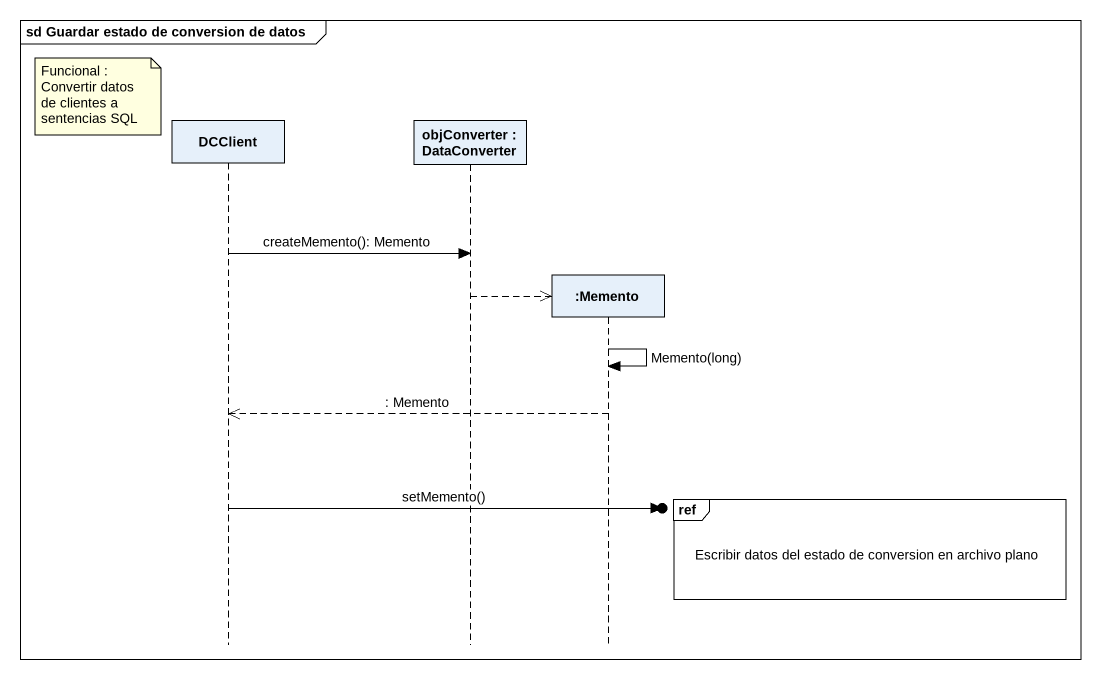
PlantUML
@startuml
mainframe sd Guardar estado de conversion de datos
hide footbox
participant DCClient
participant "objConverter : DataConverter" as objConverter
participant ":Memento" as Memento

note left of DCClient : Funcional : Convertir datos de clientes a sentencias SQL
DCClient -> objConverter : createMemento(): Memento
objConverter -->> Memento **
Memento -> Memento : Memento(long)
Memento -->> DCClient : : Memento
ref over Memento : Escribir datos del estado de conversion en archivo plano
DCClient ->o] : setMemento()
@enduml
